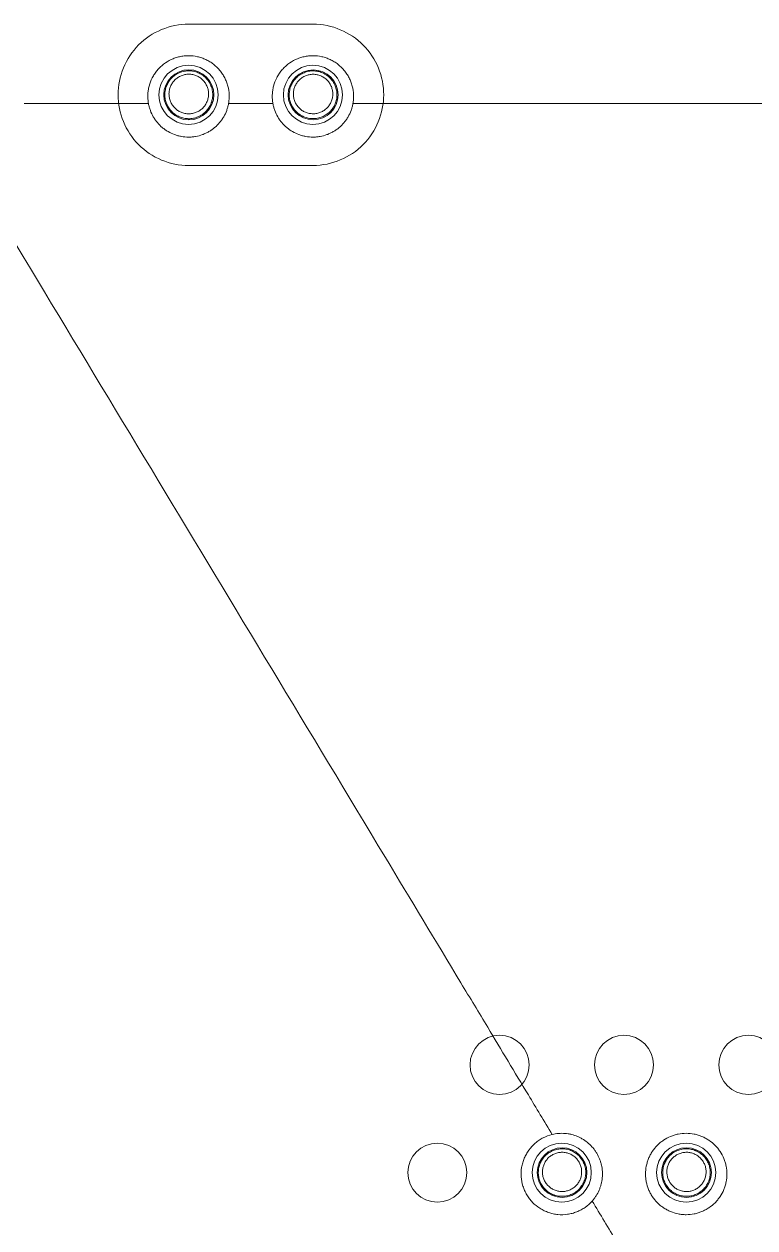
# Model space of a CAD drawing. Header units: inches. Extents: x 3778 to 56227, y -16914 to 35091.
# Drawn here: x 12024.21 to 12041.9, y 8408.27 to 8437.41 of the extents above; entities that cross this region are included whole.
import ezdxf

# ---------------------------------------------------------------- set-up
doc = ezdxf.new("R2010")
doc.units = ezdxf.units.IN
doc.header["$LTSCALE"] = 100
doc.header["$MEASUREMENT"] = 0
doc.layers.add('mark-B', color=2, linetype='Continuous', lineweight=20)
doc.layers.add('RC-LIGHT', color=7, linetype='Continuous')

# ---------------------------------------------------------------- blocks, each defined once
blk = doc.blocks.new('무풍1way 일반')
at = {"layer": 'mark-B'}
for centre, radius in [((503.069, -435.288), 0.715), ((503.069, -435.288), 0.715), ((503.069, -435.288), 0.715), ((503.069, -435.288), 0.715), ((503.062, -435.289), 0.602), ((506.081, -435.288), 0.715), ((506.081, -435.288), 0.715), ((506.081, -435.288), 0.715), ((506.081, -435.288), 0.715), ((506.075, -435.289), 0.602), ((509.094, -435.288), 0.715), ((501.563, -437.897), 0.715), ((504.575, -437.897), 0.715), ((507.587, -437.897), 0.715), ((512.106, -461.376), 0.715), ((512.106, -461.376), 0.715), ((512.106, -461.376), 0.715), ((512.106, -461.376), 0.715), ((515.118, -461.376), 0.715), ((515.118, -461.376), 0.715), ((515.118, -461.376), 0.715), ((515.118, -461.376), 0.715), ((512.102, -461.376), 0.605), ((515.111, -461.377), 0.607)]:
    blk.add_circle(centre, radius, dxfattribs=at)
for points in [[(504.752, -433.616), (504.95, -433.944), (505.147, -434.273), (505.345, -434.601)], [(504.752, -433.616), (504.95, -433.944), (505.147, -434.273), (505.345, -434.601)], [(515.111, -459.665), (514.108, -459.666), (513.105, -459.666), (512.102, -459.666)], [(501.025, -461.163), (502.03, -461.163), (503.034, -461.163), (504.038, -461.163)], [(501.025, -461.163), (502.03, -461.163), (503.034, -461.163), (504.038, -461.163)], [(504.038, -461.163), (505.042, -461.163), (506.046, -461.163), (507.05, -461.163)], [(504.038, -461.163), (505.042, -461.163), (506.046, -461.163), (507.05, -461.163)], [(507.05, -461.163), (508.412, -461.163), (509.775, -461.163), (511.137, -461.163)], [(507.05, -461.163), (508.412, -461.163), (509.775, -461.163), (511.137, -461.163)], [(513.075, -461.163), (513.433, -461.163), (513.791, -461.163), (514.149, -461.163)], [(513.075, -461.163), (513.433, -461.163), (513.791, -461.163), (514.149, -461.163)], [(516.087, -461.163), (517.091, -461.163), (518.096, -461.163), (519.1, -461.163)], [(516.087, -461.163), (517.091, -461.163), (518.096, -461.163), (519.1, -461.163)], [(512.101, -463.086), (513.104, -463.087), (514.107, -463.087), (515.11, -463.088)]]:
    blk.add_open_spline(points, degree=3, dxfattribs=at)
for points, knots in [([(503.069, -436.24), (503.134, -436.24), (503.199, -436.234), (503.294, -436.215), (503.325, -436.207), (503.372, -436.193), (503.387, -436.188), (503.418, -436.177), (503.433, -436.171), (503.508, -436.139), (503.564, -436.109), (503.631, -436.064), (503.645, -436.055), (503.671, -436.035), (503.683, -436.025), (503.721, -435.994), (503.745, -435.972), (503.813, -435.904), (503.853, -435.854), (503.898, -435.787), (503.907, -435.773), (503.923, -435.745), (503.947, -435.703), (503.981, -435.631), (504.002, -435.571), (504.016, -435.525), (504.02, -435.509), (504.028, -435.478), (504.032, -435.462), (504.047, -435.383), (504.053, -435.32), (504.053, -435.224), (504.052, -435.192), (504.047, -435.144), (504.045, -435.127), (504.04, -435.096), (504.038, -435.08), (504.022, -435.001), (504.004, -434.94), (503.973, -434.866), (503.967, -434.851), (503.953, -434.822), (503.946, -434.808), (503.923, -434.765), (503.907, -434.737), (503.854, -434.657), (503.813, -434.607), (503.756, -434.55), (503.744, -434.539), (503.72, -434.517), (503.684, -434.485), (503.62, -434.437), (503.564, -434.404), (503.507, -434.373), (503.478, -434.359), (503.388, -434.321), (503.326, -434.302), (503.231, -434.283), (503.199, -434.278), (503.134, -434.272), (503.101, -434.27), (503.004, -434.27), (502.94, -434.277), (502.86, -434.292), (502.844, -434.296), (502.813, -434.304), (502.766, -434.317), (502.69, -434.344), (502.632, -434.372), (502.589, -434.395), (502.575, -434.403), (502.547, -434.42), (502.533, -434.429), (502.466, -434.474), (502.416, -434.515), (502.348, -434.583), (502.327, -434.607), (502.296, -434.645), (502.286, -434.658), (502.267, -434.684), (502.258, -434.697), (502.213, -434.764), (502.183, -434.82), (502.146, -434.909), (502.135, -434.94), (502.117, -435.001), (502.109, -435.033), (502.091, -435.126), (502.084, -435.19), (502.084, -435.319), (502.09, -435.383), (502.109, -435.477), (502.117, -435.508), (502.135, -435.569), (502.146, -435.6), (502.183, -435.689), (502.212, -435.746), (502.266, -435.826), (502.285, -435.852), (502.326, -435.902), (502.347, -435.926), (502.415, -435.995), (502.465, -436.036), (502.545, -436.09), (502.573, -436.107), (502.63, -436.138), (502.688, -436.166), (502.749, -436.188), (502.795, -436.202), (502.811, -436.206), (502.842, -436.214), (502.858, -436.218), (502.939, -436.234), (503.003, -436.24), (503.069, -436.24)], [0, 0, 0, 0, 0.03125, 0.03125, 0.046875, 0.046875, 0.054687, 0.054687, 0.0625, 0.0625, 0.09375, 0.09375, 0.101562, 0.101562, 0.109375, 0.109375, 0.125, 0.125, 0.15625, 0.15625, 0.164062, 0.164062, 0.171875, 0.1875, 0.203125, 0.203125, 0.210937, 0.210937, 0.21875, 0.21875, 0.25, 0.25, 0.265625, 0.265625, 0.273437, 0.273437, 0.28125, 0.28125, 0.3125, 0.3125, 0.320312, 0.320312, 0.328125, 0.328125, 0.34375, 0.34375, 0.375, 0.375, 0.382812, 0.382812, 0.390625, 0.40625, 0.421875, 0.421875, 0.4375, 0.4375, 0.46875, 0.46875, 0.484375, 0.484375, 0.5, 0.5, 0.53125, 0.53125, 0.539062, 0.539062, 0.546875, 0.5625, 0.578125, 0.578125, 0.585937, 0.585937, 0.59375, 0.59375, 0.625, 0.625, 0.640625, 0.640625, 0.648437, 0.648437, 0.65625, 0.65625, 0.6875, 0.6875, 0.703125, 0.703125, 0.71875, 0.71875, 0.75, 0.75, 0.78125, 0.78125, 0.796875, 0.796875, 0.8125, 0.8125, 0.84375, 0.84375, 0.859375, 0.859375, 0.875, 0.875, 0.90625, 0.90625, 0.921875, 0.921875, 0.9375, 0.953125, 0.953125, 0.960937, 0.960937, 0.96875, 0.96875, 1, 1, 1, 1]), ([(503.069, -436.24), (503.134, -436.24), (503.199, -436.234), (503.294, -436.215), (503.325, -436.207), (503.372, -436.193), (503.387, -436.188), (503.418, -436.177), (503.433, -436.171), (503.508, -436.139), (503.564, -436.109), (503.631, -436.064), (503.645, -436.055), (503.671, -436.035), (503.683, -436.025), (503.721, -435.994), (503.745, -435.972), (503.813, -435.904), (503.853, -435.854), (503.898, -435.787), (503.907, -435.773), (503.923, -435.745), (503.947, -435.703), (503.981, -435.631), (504.002, -435.571), (504.016, -435.525), (504.02, -435.509), (504.028, -435.478), (504.032, -435.462), (504.047, -435.383), (504.053, -435.32), (504.053, -435.224), (504.052, -435.192), (504.047, -435.144), (504.045, -435.127), (504.04, -435.096), (504.038, -435.08), (504.022, -435.001), (504.004, -434.94), (503.973, -434.866), (503.967, -434.851), (503.953, -434.822), (503.946, -434.808), (503.923, -434.765), (503.907, -434.737), (503.854, -434.657), (503.813, -434.607), (503.756, -434.55), (503.744, -434.539), (503.72, -434.517), (503.684, -434.485), (503.62, -434.437), (503.564, -434.404), (503.507, -434.373), (503.478, -434.359), (503.388, -434.321), (503.326, -434.302), (503.231, -434.283), (503.199, -434.278), (503.134, -434.272), (503.101, -434.27), (503.004, -434.27), (502.94, -434.277), (502.86, -434.292), (502.844, -434.296), (502.813, -434.304), (502.766, -434.317), (502.69, -434.344), (502.632, -434.372), (502.589, -434.395), (502.575, -434.403), (502.547, -434.42), (502.533, -434.429), (502.466, -434.474), (502.416, -434.515), (502.348, -434.583), (502.327, -434.607), (502.296, -434.645), (502.286, -434.658), (502.267, -434.684), (502.258, -434.697), (502.213, -434.764), (502.183, -434.82), (502.146, -434.909), (502.135, -434.94), (502.117, -435.001), (502.109, -435.033), (502.091, -435.126), (502.084, -435.19), (502.084, -435.319), (502.09, -435.383), (502.109, -435.477), (502.117, -435.508), (502.135, -435.569), (502.146, -435.6), (502.183, -435.689), (502.212, -435.746), (502.266, -435.826), (502.285, -435.852), (502.326, -435.902), (502.347, -435.926), (502.415, -435.995), (502.465, -436.036), (502.545, -436.09), (502.573, -436.107), (502.63, -436.138), (502.688, -436.166), (502.749, -436.188), (502.795, -436.202), (502.811, -436.206), (502.842, -436.214), (502.858, -436.218), (502.939, -436.234), (503.003, -436.24), (503.069, -436.24)], [0, 0, 0, 0, 0.03125, 0.03125, 0.046875, 0.046875, 0.054687, 0.054687, 0.0625, 0.0625, 0.09375, 0.09375, 0.101562, 0.101562, 0.109375, 0.109375, 0.125, 0.125, 0.15625, 0.15625, 0.164062, 0.164062, 0.171875, 0.1875, 0.203125, 0.203125, 0.210937, 0.210937, 0.21875, 0.21875, 0.25, 0.25, 0.265625, 0.265625, 0.273437, 0.273437, 0.28125, 0.28125, 0.3125, 0.3125, 0.320312, 0.320312, 0.328125, 0.328125, 0.34375, 0.34375, 0.375, 0.375, 0.382812, 0.382812, 0.390625, 0.40625, 0.421875, 0.421875, 0.4375, 0.4375, 0.46875, 0.46875, 0.484375, 0.484375, 0.5, 0.5, 0.53125, 0.53125, 0.539062, 0.539062, 0.546875, 0.5625, 0.578125, 0.578125, 0.585937, 0.585937, 0.59375, 0.59375, 0.625, 0.625, 0.640625, 0.640625, 0.648437, 0.648437, 0.65625, 0.65625, 0.6875, 0.6875, 0.703125, 0.703125, 0.71875, 0.71875, 0.75, 0.75, 0.78125, 0.78125, 0.796875, 0.796875, 0.8125, 0.8125, 0.84375, 0.84375, 0.859375, 0.859375, 0.875, 0.875, 0.90625, 0.90625, 0.921875, 0.921875, 0.9375, 0.953125, 0.953125, 0.960937, 0.960937, 0.96875, 0.96875, 1, 1, 1, 1]), ([(505.345, -434.601), (505.396, -434.543), (505.454, -434.492), (505.532, -434.437), (505.548, -434.427), (505.581, -434.406), (505.598, -434.397), (505.649, -434.369), (505.719, -434.337), (505.792, -434.313), (505.848, -434.298), (505.867, -434.294), (505.905, -434.286), (505.925, -434.283), (506.021, -434.269), (506.098, -434.267), (506.194, -434.277), (506.213, -434.279), (506.252, -434.285), (506.271, -434.289), (506.328, -434.301), (506.402, -434.322), (506.473, -434.351), (506.525, -434.376), (506.543, -434.385), (506.577, -434.404), (506.593, -434.414), (506.675, -434.466), (506.734, -434.514), (506.801, -434.583), (506.814, -434.598), (506.839, -434.627), (506.852, -434.642), (506.886, -434.688), (506.929, -434.751), (506.964, -434.819), (506.988, -434.872), (506.995, -434.89), (507.009, -434.925), (507.015, -434.944), (507.044, -435.035), (507.058, -435.109), (507.069, -435.263), (507.065, -435.339), (507.05, -435.433), (507.046, -435.452), (507.038, -435.489), (507.033, -435.508), (507.017, -435.564), (506.992, -435.636), (506.958, -435.704), (506.93, -435.754), (506.92, -435.771), (506.9, -435.803), (506.889, -435.819), (506.832, -435.897), (506.78, -435.953), (506.707, -436.016), (506.692, -436.028), (506.661, -436.051), (506.645, -436.063), (506.597, -436.095), (506.564, -436.115), (506.462, -436.167), (506.39, -436.194), (506.314, -436.212)], [0, 0, 0, 0, 0.0625, 0.0625, 0.078125, 0.078125, 0.09375, 0.09375, 0.125, 0.15625, 0.15625, 0.171875, 0.171875, 0.1875, 0.1875, 0.25, 0.25, 0.265625, 0.265625, 0.28125, 0.28125, 0.3125, 0.34375, 0.34375, 0.359375, 0.359375, 0.375, 0.375, 0.4375, 0.4375, 0.453125, 0.453125, 0.46875, 0.46875, 0.5, 0.53125, 0.53125, 0.546875, 0.546875, 0.5625, 0.5625, 0.625, 0.625, 0.6875, 0.6875, 0.703125, 0.703125, 0.71875, 0.71875, 0.75, 0.78125, 0.78125, 0.796875, 0.796875, 0.8125, 0.8125, 0.875, 0.875, 0.890625, 0.890625, 0.90625, 0.90625, 0.9375, 0.9375, 1, 1, 1, 1]), ([(505.345, -434.601), (505.396, -434.543), (505.454, -434.492), (505.532, -434.437), (505.548, -434.427), (505.581, -434.406), (505.598, -434.397), (505.649, -434.369), (505.719, -434.337), (505.792, -434.313), (505.848, -434.298), (505.867, -434.294), (505.905, -434.286), (505.925, -434.283), (506.021, -434.269), (506.098, -434.267), (506.194, -434.277), (506.213, -434.279), (506.252, -434.285), (506.271, -434.289), (506.328, -434.301), (506.402, -434.322), (506.473, -434.351), (506.525, -434.376), (506.543, -434.385), (506.577, -434.404), (506.593, -434.414), (506.675, -434.466), (506.734, -434.514), (506.801, -434.583), (506.814, -434.598), (506.839, -434.627), (506.852, -434.642), (506.886, -434.688), (506.929, -434.751), (506.964, -434.819), (506.988, -434.872), (506.995, -434.89), (507.009, -434.925), (507.015, -434.944), (507.044, -435.035), (507.058, -435.109), (507.069, -435.263), (507.065, -435.339), (507.05, -435.433), (507.046, -435.452), (507.038, -435.489), (507.033, -435.508), (507.017, -435.564), (506.992, -435.636), (506.958, -435.704), (506.93, -435.754), (506.92, -435.771), (506.9, -435.803), (506.889, -435.819), (506.832, -435.897), (506.78, -435.953), (506.707, -436.016), (506.692, -436.028), (506.661, -436.051), (506.645, -436.063), (506.597, -436.095), (506.564, -436.115), (506.462, -436.167), (506.39, -436.194), (506.314, -436.212)], [0, 0, 0, 0, 0.0625, 0.0625, 0.078125, 0.078125, 0.09375, 0.09375, 0.125, 0.15625, 0.15625, 0.171875, 0.171875, 0.1875, 0.1875, 0.25, 0.25, 0.265625, 0.265625, 0.28125, 0.28125, 0.3125, 0.34375, 0.34375, 0.359375, 0.359375, 0.375, 0.375, 0.4375, 0.4375, 0.453125, 0.453125, 0.46875, 0.46875, 0.5, 0.53125, 0.53125, 0.546875, 0.546875, 0.5625, 0.5625, 0.625, 0.625, 0.6875, 0.6875, 0.703125, 0.703125, 0.71875, 0.71875, 0.75, 0.78125, 0.78125, 0.796875, 0.796875, 0.8125, 0.8125, 0.875, 0.875, 0.890625, 0.890625, 0.90625, 0.90625, 0.9375, 0.9375, 1, 1, 1, 1]), ([(502.668, -435.709), (502.64, -435.683), (502.616, -435.654), (502.583, -435.609), (502.573, -435.593), (502.554, -435.56), (502.545, -435.543), (502.522, -435.492), (502.51, -435.456), (502.498, -435.401), (502.494, -435.383), (502.489, -435.345), (502.488, -435.327), (502.486, -435.271), (502.489, -435.234), (502.501, -435.159), (502.511, -435.123), (502.53, -435.07), (502.538, -435.053), (502.554, -435.019), (502.564, -435.003), (502.593, -434.955), (502.616, -434.925), (502.655, -434.884), (502.668, -434.871), (502.697, -434.846), (502.712, -434.834), (502.757, -434.801), (502.79, -434.782), (502.842, -434.759), (502.859, -434.752), (502.895, -434.739), (502.931, -434.729), (502.968, -434.722), (502.996, -434.719), (503.006, -434.718), (503.025, -434.716), (503.034, -434.716), (503.082, -434.714), (503.119, -434.717), (503.175, -434.726), (503.194, -434.73), (503.221, -434.737), (503.23, -434.74), (503.248, -434.746), (503.257, -434.749), (503.301, -434.766), (503.335, -434.782), (503.383, -434.812), (503.399, -434.823), (503.429, -434.847), (503.443, -434.859), (503.471, -434.885), (503.484, -434.899), (503.509, -434.927), (503.52, -434.942), (503.553, -434.988), (503.571, -435.02), (503.591, -435.063), (503.594, -435.072), (503.601, -435.089), (503.611, -435.116), (503.624, -435.161), (503.63, -435.198), (503.635, -435.235), (503.637, -435.254), (503.638, -435.31), (503.636, -435.347), (503.627, -435.403), (503.623, -435.421), (503.613, -435.458), (503.607, -435.476), (503.587, -435.528), (503.571, -435.562), (503.541, -435.61), (503.53, -435.625), (503.507, -435.655), (503.495, -435.67), (503.457, -435.711), (503.428, -435.735), (503.382, -435.769), (503.366, -435.779), (503.334, -435.798), (503.3, -435.815), (503.265, -435.829), (503.229, -435.841), (503.211, -435.846), (503.156, -435.859), (503.118, -435.864), (503.062, -435.866), (503.043, -435.865), (503.005, -435.863), (502.986, -435.861), (502.93, -435.851), (502.894, -435.841), (502.849, -435.825), (502.841, -435.821), (502.823, -435.813), (502.797, -435.801), (502.773, -435.788), (502.725, -435.758), (502.696, -435.735), (502.668, -435.709)], [0, 0, 0, 0, 0.03125, 0.03125, 0.046875, 0.046875, 0.0625, 0.0625, 0.09375, 0.09375, 0.109375, 0.109375, 0.125, 0.125, 0.15625, 0.15625, 0.1875, 0.1875, 0.203125, 0.203125, 0.21875, 0.21875, 0.25, 0.25, 0.265625, 0.265625, 0.28125, 0.28125, 0.3125, 0.3125, 0.328125, 0.328125, 0.34375, 0.359375, 0.359375, 0.367187, 0.367187, 0.375, 0.375, 0.40625, 0.40625, 0.421875, 0.421875, 0.429687, 0.429687, 0.4375, 0.4375, 0.46875, 0.46875, 0.484375, 0.484375, 0.5, 0.5, 0.515625, 0.515625, 0.53125, 0.53125, 0.5625, 0.5625, 0.570312, 0.570312, 0.578125, 0.59375, 0.609375, 0.609375, 0.625, 0.625, 0.65625, 0.65625, 0.671875, 0.671875, 0.6875, 0.6875, 0.71875, 0.71875, 0.734375, 0.734375, 0.75, 0.75, 0.78125, 0.78125, 0.796875, 0.796875, 0.8125, 0.828125, 0.828125, 0.84375, 0.84375, 0.875, 0.875, 0.890625, 0.890625, 0.90625, 0.90625, 0.9375, 0.9375, 0.945313, 0.945313, 0.953125, 0.96875, 0.96875, 1, 1, 1, 1]), ([(505.345, -434.601), (505.336, -434.611), (505.328, -434.621), (505.311, -434.641), (505.303, -434.652), (505.28, -434.683), (505.265, -434.704), (505.223, -434.77), (505.199, -434.815), (505.168, -434.887), (505.158, -434.911), (505.141, -434.96), (505.134, -434.985), (505.115, -435.06), (505.106, -435.111), (505.099, -435.188), (505.097, -435.214), (505.097, -435.253), (505.097, -435.266), (505.097, -435.292), (505.098, -435.305), (505.102, -435.37), (505.109, -435.421), (505.126, -435.496), (505.133, -435.521), (505.148, -435.571), (505.157, -435.595), (505.186, -435.668), (505.209, -435.714), (505.248, -435.781), (505.262, -435.803), (505.285, -435.834), (505.292, -435.845), (505.308, -435.866), (505.316, -435.876), (505.358, -435.926), (505.431, -436), (505.514, -436.062), (505.57, -436.097), (505.581, -436.104), (505.604, -436.117), (505.639, -436.136), (505.674, -436.152), (505.746, -436.183), (505.795, -436.199), (505.872, -436.218), (505.898, -436.223), (505.95, -436.232), (506.002, -436.238), (506.055, -436.24), (506.108, -436.24), (506.134, -436.239), (506.212, -436.233), (506.263, -436.225), (506.314, -436.212)], [0, 0, 0, 0, 0.015625, 0.015625, 0.03125, 0.03125, 0.0625, 0.0625, 0.125, 0.125, 0.15625, 0.15625, 0.1875, 0.1875, 0.25, 0.25, 0.28125, 0.28125, 0.296875, 0.296875, 0.3125, 0.3125, 0.375, 0.375, 0.40625, 0.40625, 0.4375, 0.4375, 0.5, 0.5, 0.53125, 0.53125, 0.546875, 0.546875, 0.5625, 0.5625, 0.625, 0.6875, 0.6875, 0.703125, 0.703125, 0.71875, 0.75, 0.75, 0.8125, 0.8125, 0.84375, 0.84375, 0.875, 0.90625, 0.90625, 0.9375, 0.9375, 1, 1, 1, 1]), ([(505.345, -434.601), (505.336, -434.611), (505.328, -434.621), (505.311, -434.641), (505.303, -434.652), (505.28, -434.683), (505.265, -434.704), (505.223, -434.77), (505.199, -434.815), (505.168, -434.887), (505.158, -434.911), (505.141, -434.96), (505.134, -434.985), (505.115, -435.06), (505.106, -435.111), (505.099, -435.188), (505.097, -435.214), (505.097, -435.253), (505.097, -435.266), (505.097, -435.292), (505.098, -435.305), (505.102, -435.37), (505.109, -435.421), (505.126, -435.496), (505.133, -435.521), (505.148, -435.571), (505.157, -435.595), (505.186, -435.668), (505.209, -435.714), (505.248, -435.781), (505.262, -435.803), (505.285, -435.834), (505.292, -435.845), (505.308, -435.866), (505.316, -435.876), (505.358, -435.926), (505.431, -436), (505.514, -436.062), (505.57, -436.097), (505.581, -436.104), (505.604, -436.117), (505.639, -436.136), (505.674, -436.152), (505.746, -436.183), (505.795, -436.199), (505.872, -436.218), (505.898, -436.223), (505.95, -436.232), (506.002, -436.238), (506.055, -436.24), (506.108, -436.24), (506.134, -436.239), (506.212, -436.233), (506.263, -436.225), (506.314, -436.212)], [0, 0, 0, 0, 0.015625, 0.015625, 0.03125, 0.03125, 0.0625, 0.0625, 0.125, 0.125, 0.15625, 0.15625, 0.1875, 0.1875, 0.25, 0.25, 0.28125, 0.28125, 0.296875, 0.296875, 0.3125, 0.3125, 0.375, 0.375, 0.40625, 0.40625, 0.4375, 0.4375, 0.5, 0.5, 0.53125, 0.53125, 0.546875, 0.546875, 0.5625, 0.5625, 0.625, 0.6875, 0.6875, 0.703125, 0.703125, 0.71875, 0.75, 0.75, 0.8125, 0.8125, 0.84375, 0.84375, 0.875, 0.90625, 0.90625, 0.9375, 0.9375, 1, 1, 1, 1]), ([(505.682, -435.711), (505.654, -435.685), (505.63, -435.657), (505.597, -435.611), (505.587, -435.595), (505.568, -435.562), (505.559, -435.545), (505.536, -435.494), (505.524, -435.459), (505.511, -435.404), (505.507, -435.385), (505.502, -435.348), (505.501, -435.33), (505.498, -435.274), (505.501, -435.236), (505.513, -435.162), (505.522, -435.125), (505.542, -435.073), (505.549, -435.056), (505.566, -435.022), (505.575, -435.005), (505.604, -434.957), (505.627, -434.927), (505.665, -434.886), (505.679, -434.873), (505.707, -434.847), (505.722, -434.836), (505.767, -434.802), (505.8, -434.784), (505.851, -434.76), (505.869, -434.753), (505.905, -434.74), (505.941, -434.73), (505.978, -434.723), (506.006, -434.719), (506.015, -434.718), (506.034, -434.716), (506.044, -434.716), (506.091, -434.714), (506.129, -434.716), (506.185, -434.725), (506.203, -434.729), (506.231, -434.737), (506.24, -434.739), (506.258, -434.745), (506.267, -434.748), (506.311, -434.765), (506.345, -434.781), (506.393, -434.811), (506.409, -434.822), (506.439, -434.845), (506.453, -434.857), (506.481, -434.883), (506.494, -434.896), (506.519, -434.925), (506.531, -434.94), (506.564, -434.985), (506.582, -435.018), (506.602, -435.061), (506.606, -435.069), (506.613, -435.087), (506.622, -435.113), (506.635, -435.158), (506.642, -435.195), (506.647, -435.232), (506.649, -435.251), (506.651, -435.307), (506.648, -435.345), (506.639, -435.4), (506.636, -435.418), (506.626, -435.455), (506.62, -435.473), (506.601, -435.526), (506.584, -435.559), (506.555, -435.607), (506.544, -435.623), (506.521, -435.653), (506.509, -435.667), (506.471, -435.709), (506.443, -435.734), (506.397, -435.767), (506.381, -435.777), (506.348, -435.796), (506.315, -435.814), (506.28, -435.828), (506.244, -435.84), (506.226, -435.845), (506.171, -435.859), (506.133, -435.864), (506.077, -435.866), (506.058, -435.865), (506.02, -435.863), (506.001, -435.861), (505.945, -435.852), (505.909, -435.842), (505.864, -435.826), (505.855, -435.822), (505.838, -435.815), (505.812, -435.803), (505.788, -435.789), (505.74, -435.759), (505.71, -435.737), (505.682, -435.711)], [0, 0, 0, 0, 0.03125, 0.03125, 0.046875, 0.046875, 0.0625, 0.0625, 0.09375, 0.09375, 0.109375, 0.109375, 0.125, 0.125, 0.15625, 0.15625, 0.1875, 0.1875, 0.203125, 0.203125, 0.21875, 0.21875, 0.25, 0.25, 0.265625, 0.265625, 0.28125, 0.28125, 0.3125, 0.3125, 0.328125, 0.328125, 0.34375, 0.359375, 0.359375, 0.367187, 0.367187, 0.375, 0.375, 0.40625, 0.40625, 0.421875, 0.421875, 0.429687, 0.429687, 0.4375, 0.4375, 0.46875, 0.46875, 0.484375, 0.484375, 0.5, 0.5, 0.515625, 0.515625, 0.53125, 0.53125, 0.5625, 0.5625, 0.570312, 0.570312, 0.578125, 0.59375, 0.609375, 0.609375, 0.625, 0.625, 0.65625, 0.65625, 0.671875, 0.671875, 0.6875, 0.6875, 0.71875, 0.71875, 0.734375, 0.734375, 0.75, 0.75, 0.78125, 0.78125, 0.796875, 0.796875, 0.8125, 0.828125, 0.828125, 0.84375, 0.84375, 0.875, 0.875, 0.890625, 0.890625, 0.90625, 0.90625, 0.9375, 0.9375, 0.945312, 0.945312, 0.953125, 0.96875, 0.96875, 1, 1, 1, 1]), ([(502.737, -435.651), (502.748, -435.662), (502.76, -435.672), (502.785, -435.691), (502.81, -435.709), (502.837, -435.724), (502.865, -435.738), (502.88, -435.744), (502.924, -435.761), (502.954, -435.769), (503, -435.777), (503.015, -435.779), (503.047, -435.781), (503.062, -435.781), (503.109, -435.779), (503.14, -435.775), (503.186, -435.764), (503.201, -435.76), (503.231, -435.75), (503.26, -435.738), (503.287, -435.724), (503.314, -435.709), (503.327, -435.7), (503.365, -435.673), (503.389, -435.652), (503.42, -435.618), (503.43, -435.606), (503.449, -435.582), (503.458, -435.569), (503.482, -435.529), (503.496, -435.501), (503.512, -435.458), (503.517, -435.443), (503.525, -435.413), (503.528, -435.398), (503.536, -435.352), (503.538, -435.322), (503.536, -435.275), (503.535, -435.26), (503.531, -435.229), (503.526, -435.199), (503.517, -435.169), (503.507, -435.14), (503.502, -435.125), (503.482, -435.083), (503.467, -435.056), (503.44, -435.018), (503.431, -435.006), (503.41, -434.982), (503.399, -434.971), (503.377, -434.95), (503.365, -434.939), (503.34, -434.92), (503.327, -434.911), (503.287, -434.887), (503.26, -434.873), (503.216, -434.856), (503.201, -434.851), (503.17, -434.843), (503.155, -434.84), (503.109, -434.832), (503.078, -434.83), (503.031, -434.832), (503.015, -434.833), (502.984, -434.837), (502.954, -434.843), (502.924, -434.851), (502.894, -434.861), (502.879, -434.867), (502.837, -434.887), (502.81, -434.902), (502.772, -434.93), (502.76, -434.939), (502.736, -434.96), (502.725, -434.971), (502.694, -435.005), (502.675, -435.03), (502.65, -435.069), (502.643, -435.083), (502.629, -435.111), (502.623, -435.125), (502.607, -435.168), (502.599, -435.198), (502.589, -435.259), (502.587, -435.29), (502.588, -435.336), (502.589, -435.352), (502.593, -435.382), (502.596, -435.398), (502.607, -435.443), (502.617, -435.472), (502.635, -435.514), (502.643, -435.528), (502.658, -435.555), (502.666, -435.568), (502.693, -435.606), (502.714, -435.63), (502.737, -435.651)], [0, 0, 0, 0, 0.015625, 0.015625, 0.03125, 0.046875, 0.046875, 0.0625, 0.0625, 0.09375, 0.09375, 0.109375, 0.109375, 0.125, 0.125, 0.15625, 0.15625, 0.171875, 0.171875, 0.1875, 0.203125, 0.203125, 0.21875, 0.21875, 0.25, 0.25, 0.265625, 0.265625, 0.28125, 0.28125, 0.3125, 0.3125, 0.328125, 0.328125, 0.34375, 0.34375, 0.375, 0.375, 0.390625, 0.390625, 0.40625, 0.421875, 0.421875, 0.4375, 0.4375, 0.46875, 0.46875, 0.484375, 0.484375, 0.5, 0.5, 0.515625, 0.515625, 0.53125, 0.53125, 0.5625, 0.5625, 0.578125, 0.578125, 0.59375, 0.59375, 0.625, 0.625, 0.640625, 0.640625, 0.65625, 0.671875, 0.671875, 0.6875, 0.6875, 0.71875, 0.71875, 0.734375, 0.734375, 0.75, 0.75, 0.78125, 0.78125, 0.796875, 0.796875, 0.8125, 0.8125, 0.84375, 0.84375, 0.875, 0.875, 0.890625, 0.890625, 0.90625, 0.90625, 0.9375, 0.9375, 0.953125, 0.953125, 0.96875, 0.96875, 1, 1, 1, 1]), ([(505.751, -435.653), (505.762, -435.664), (505.774, -435.674), (505.799, -435.693), (505.824, -435.71), (505.852, -435.725), (505.88, -435.739), (505.894, -435.745), (505.938, -435.762), (505.968, -435.77), (506.014, -435.777), (506.03, -435.779), (506.061, -435.781), (506.077, -435.781), (506.124, -435.779), (506.155, -435.775), (506.2, -435.764), (506.216, -435.759), (506.245, -435.749), (506.274, -435.738), (506.302, -435.723), (506.328, -435.707), (506.341, -435.699), (506.38, -435.671), (506.403, -435.65), (506.434, -435.616), (506.444, -435.604), (506.463, -435.58), (506.472, -435.567), (506.496, -435.527), (506.509, -435.499), (506.525, -435.456), (506.53, -435.441), (506.538, -435.411), (506.541, -435.396), (506.548, -435.35), (506.55, -435.319), (506.549, -435.273), (506.547, -435.257), (506.543, -435.227), (506.537, -435.196), (506.529, -435.167), (506.519, -435.138), (506.513, -435.123), (506.494, -435.081), (506.478, -435.054), (506.451, -435.016), (506.442, -435.004), (506.421, -434.981), (506.41, -434.969), (506.387, -434.948), (506.375, -434.938), (506.351, -434.919), (506.338, -434.91), (506.298, -434.885), (506.27, -434.872), (506.226, -434.855), (506.211, -434.851), (506.181, -434.843), (506.165, -434.839), (506.119, -434.832), (506.088, -434.83), (506.041, -434.832), (506.025, -434.833), (505.994, -434.838), (505.964, -434.843), (505.934, -434.852), (505.904, -434.862), (505.89, -434.868), (505.847, -434.888), (505.82, -434.904), (505.783, -434.931), (505.77, -434.941), (505.747, -434.962), (505.736, -434.973), (505.704, -435.007), (505.686, -435.031), (505.662, -435.071), (505.654, -435.085), (505.641, -435.113), (505.634, -435.127), (505.619, -435.17), (505.611, -435.2), (505.601, -435.262), (505.599, -435.293), (505.601, -435.339), (505.602, -435.354), (505.606, -435.385), (505.609, -435.4), (505.62, -435.445), (505.63, -435.474), (505.649, -435.517), (505.656, -435.53), (505.672, -435.557), (505.68, -435.57), (505.707, -435.608), (505.728, -435.631), (505.751, -435.653)], [0, 0, 0, 0, 0.015625, 0.015625, 0.03125, 0.046875, 0.046875, 0.0625, 0.0625, 0.09375, 0.09375, 0.109375, 0.109375, 0.125, 0.125, 0.15625, 0.15625, 0.171875, 0.171875, 0.1875, 0.203125, 0.203125, 0.21875, 0.21875, 0.25, 0.25, 0.265625, 0.265625, 0.28125, 0.28125, 0.3125, 0.3125, 0.328125, 0.328125, 0.34375, 0.34375, 0.375, 0.375, 0.390625, 0.390625, 0.40625, 0.421875, 0.421875, 0.4375, 0.4375, 0.46875, 0.46875, 0.484375, 0.484375, 0.5, 0.5, 0.515625, 0.515625, 0.53125, 0.53125, 0.5625, 0.5625, 0.578125, 0.578125, 0.59375, 0.59375, 0.625, 0.625, 0.640625, 0.640625, 0.65625, 0.671875, 0.671875, 0.6875, 0.6875, 0.71875, 0.71875, 0.734375, 0.734375, 0.75, 0.75, 0.78125, 0.78125, 0.796875, 0.796875, 0.8125, 0.8125, 0.84375, 0.84375, 0.875, 0.875, 0.890625, 0.890625, 0.90625, 0.90625, 0.9375, 0.9375, 0.953125, 0.953125, 0.96875, 0.96875, 1, 1, 1, 1]), ([(506.314, -436.212), (506.506, -436.531), (507.027, -437.395), (507.762, -438.618), (508.916, -440.534), (511.576, -444.949), (515.855, -452.047), (519.52, -458.124), (521.353, -461.163)], [0, 0, 0, 0, 0.038258, 0.103777, 0.146712, 0.26836, 0.63418, 1, 1, 1, 1]), ([(506.314, -436.212), (506.506, -436.531), (507.027, -437.395), (507.762, -438.618), (508.916, -440.534), (511.576, -444.949), (515.855, -452.047), (519.52, -458.124), (521.353, -461.163)], [0, 0, 0, 0, 0.038258, 0.103777, 0.146712, 0.26836, 0.63418, 1, 1, 1, 1]), ([(512.102, -459.666), (511.647, -459.667), (511.203, -459.855), (510.575, -460.488), (510.393, -460.932), (510.392, -461.818), (510.57, -462.259), (511.205, -462.9), (511.646, -463.086), (512.101, -463.086)], [0, 0, 0, 0, 0.25, 0.25, 0.5, 0.5, 0.75, 0.75, 1, 1, 1, 1]), ([(515.11, -463.088), (515.566, -463.088), (516.011, -462.9), (516.64, -462.266), (516.823, -461.822), (516.823, -460.934), (516.645, -460.492), (516.009, -459.851), (515.567, -459.665), (515.111, -459.665)], [0, 0, 0, 0, 0.25, 0.25, 0.5, 0.5, 0.75, 0.75, 1, 1, 1, 1]), ([(513.075, -461.163), (513.072, -461.149), (513.07, -461.135), (513.063, -461.107), (513.06, -461.093), (513.049, -461.052), (513.04, -461.025), (513.011, -460.945), (512.987, -460.894), (512.951, -460.833), (512.944, -460.82), (512.928, -460.796), (512.921, -460.784), (512.896, -460.749), (512.879, -460.727), (512.824, -460.661), (512.784, -460.621), (512.718, -460.566), (512.695, -460.548), (512.648, -460.515), (512.624, -460.5), (512.55, -460.457), (512.498, -460.433), (512.417, -460.403), (512.389, -460.394), (512.334, -460.379), (512.306, -460.373), (512.221, -460.358), (512.164, -460.353), (512.092, -460.353), (512.077, -460.353), (512.048, -460.354), (512.005, -460.357), (511.963, -460.363), (511.878, -460.378), (511.823, -460.393), (511.741, -460.422), (511.714, -460.434), (511.663, -460.458), (511.612, -460.484), (511.564, -460.515), (511.529, -460.54), (511.517, -460.548), (511.494, -460.566), (511.483, -460.575), (511.428, -460.621), (511.388, -460.661), (511.333, -460.727), (511.316, -460.749), (511.291, -460.784), (511.284, -460.796), (511.268, -460.82), (511.261, -460.832), (511.225, -460.894), (511.201, -460.945), (511.172, -461.025), (511.163, -461.052), (511.148, -461.107), (511.142, -461.135), (511.137, -461.163)], [0, 0, 0, 0, 0.015625, 0.015625, 0.03125, 0.03125, 0.0625, 0.0625, 0.125, 0.125, 0.140625, 0.140625, 0.15625, 0.15625, 0.1875, 0.1875, 0.25, 0.25, 0.28125, 0.28125, 0.3125, 0.3125, 0.375, 0.375, 0.40625, 0.40625, 0.4375, 0.4375, 0.5, 0.5, 0.515625, 0.515625, 0.53125, 0.5625, 0.5625, 0.625, 0.625, 0.65625, 0.65625, 0.6875, 0.71875, 0.71875, 0.734375, 0.734375, 0.75, 0.75, 0.8125, 0.8125, 0.84375, 0.84375, 0.859375, 0.859375, 0.875, 0.875, 0.9375, 0.9375, 0.96875, 0.96875, 1, 1, 1, 1]), ([(513.075, -461.163), (513.072, -461.149), (513.07, -461.135), (513.063, -461.107), (513.06, -461.093), (513.049, -461.052), (513.04, -461.025), (513.011, -460.945), (512.987, -460.894), (512.951, -460.833), (512.944, -460.82), (512.928, -460.796), (512.921, -460.784), (512.896, -460.749), (512.879, -460.727), (512.824, -460.661), (512.784, -460.621), (512.718, -460.566), (512.695, -460.548), (512.648, -460.515), (512.624, -460.5), (512.55, -460.457), (512.498, -460.433), (512.417, -460.403), (512.389, -460.394), (512.334, -460.379), (512.306, -460.373), (512.221, -460.358), (512.164, -460.353), (512.092, -460.353), (512.077, -460.353), (512.048, -460.354), (512.005, -460.357), (511.963, -460.363), (511.878, -460.378), (511.823, -460.393), (511.741, -460.422), (511.714, -460.434), (511.663, -460.458), (511.612, -460.484), (511.564, -460.515), (511.529, -460.54), (511.517, -460.548), (511.494, -460.566), (511.483, -460.575), (511.428, -460.621), (511.388, -460.661), (511.333, -460.727), (511.316, -460.749), (511.291, -460.784), (511.284, -460.796), (511.268, -460.82), (511.261, -460.832), (511.225, -460.894), (511.201, -460.945), (511.172, -461.025), (511.163, -461.052), (511.148, -461.107), (511.142, -461.135), (511.137, -461.163)], [0, 0, 0, 0, 0.015625, 0.015625, 0.03125, 0.03125, 0.0625, 0.0625, 0.125, 0.125, 0.140625, 0.140625, 0.15625, 0.15625, 0.1875, 0.1875, 0.25, 0.25, 0.28125, 0.28125, 0.3125, 0.3125, 0.375, 0.375, 0.40625, 0.40625, 0.4375, 0.4375, 0.5, 0.5, 0.515625, 0.515625, 0.53125, 0.5625, 0.5625, 0.625, 0.625, 0.65625, 0.65625, 0.6875, 0.71875, 0.71875, 0.734375, 0.734375, 0.75, 0.75, 0.8125, 0.8125, 0.84375, 0.84375, 0.859375, 0.859375, 0.875, 0.875, 0.9375, 0.9375, 0.96875, 0.96875, 1, 1, 1, 1]), ([(516.087, -461.163), (516.085, -461.149), (516.082, -461.135), (516.076, -461.107), (516.072, -461.093), (516.061, -461.052), (516.052, -461.025), (516.023, -460.945), (515.999, -460.894), (515.964, -460.833), (515.956, -460.82), (515.941, -460.796), (515.933, -460.784), (515.908, -460.749), (515.891, -460.727), (515.836, -460.661), (515.796, -460.621), (515.731, -460.566), (515.708, -460.548), (515.661, -460.515), (515.636, -460.5), (515.562, -460.457), (515.511, -460.433), (515.43, -460.403), (515.402, -460.394), (515.346, -460.379), (515.318, -460.373), (515.234, -460.358), (515.177, -460.353), (515.104, -460.353), (515.09, -460.353), (515.061, -460.354), (515.018, -460.357), (514.975, -460.363), (514.89, -460.378), (514.835, -460.393), (514.754, -460.422), (514.727, -460.434), (514.675, -460.458), (514.624, -460.484), (514.576, -460.515), (514.541, -460.54), (514.53, -460.548), (514.507, -460.566), (514.496, -460.575), (514.441, -460.621), (514.4, -460.661), (514.346, -460.727), (514.328, -460.749), (514.304, -460.784), (514.296, -460.796), (514.281, -460.82), (514.273, -460.832), (514.237, -460.894), (514.213, -460.945), (514.184, -461.025), (514.176, -461.052), (514.161, -461.107), (514.154, -461.135), (514.149, -461.163)], [0, 0, 0, 0, 0.015625, 0.015625, 0.03125, 0.03125, 0.0625, 0.0625, 0.125, 0.125, 0.140625, 0.140625, 0.15625, 0.15625, 0.1875, 0.1875, 0.25, 0.25, 0.28125, 0.28125, 0.3125, 0.3125, 0.375, 0.375, 0.40625, 0.40625, 0.4375, 0.4375, 0.5, 0.5, 0.515625, 0.515625, 0.53125, 0.5625, 0.5625, 0.625, 0.625, 0.65625, 0.65625, 0.6875, 0.71875, 0.71875, 0.734375, 0.734375, 0.75, 0.75, 0.8125, 0.8125, 0.84375, 0.84375, 0.859375, 0.859375, 0.875, 0.875, 0.9375, 0.9375, 0.96875, 0.96875, 1, 1, 1, 1]), ([(516.087, -461.163), (516.085, -461.149), (516.082, -461.135), (516.076, -461.107), (516.072, -461.093), (516.061, -461.052), (516.052, -461.025), (516.023, -460.945), (515.999, -460.894), (515.964, -460.833), (515.956, -460.82), (515.941, -460.796), (515.933, -460.784), (515.908, -460.749), (515.891, -460.727), (515.836, -460.661), (515.796, -460.621), (515.731, -460.566), (515.708, -460.548), (515.661, -460.515), (515.636, -460.5), (515.562, -460.457), (515.511, -460.433), (515.43, -460.403), (515.402, -460.394), (515.346, -460.379), (515.318, -460.373), (515.234, -460.358), (515.177, -460.353), (515.104, -460.353), (515.09, -460.353), (515.061, -460.354), (515.018, -460.357), (514.975, -460.363), (514.89, -460.378), (514.835, -460.393), (514.754, -460.422), (514.727, -460.434), (514.675, -460.458), (514.624, -460.484), (514.576, -460.515), (514.541, -460.54), (514.53, -460.548), (514.507, -460.566), (514.496, -460.575), (514.441, -460.621), (514.4, -460.661), (514.346, -460.727), (514.328, -460.749), (514.304, -460.784), (514.296, -460.796), (514.281, -460.82), (514.273, -460.832), (514.237, -460.894), (514.213, -460.945), (514.184, -461.025), (514.176, -461.052), (514.161, -461.107), (514.154, -461.135), (514.149, -461.163)], [0, 0, 0, 0, 0.015625, 0.015625, 0.03125, 0.03125, 0.0625, 0.0625, 0.125, 0.125, 0.140625, 0.140625, 0.15625, 0.15625, 0.1875, 0.1875, 0.25, 0.25, 0.28125, 0.28125, 0.3125, 0.3125, 0.375, 0.375, 0.40625, 0.40625, 0.4375, 0.4375, 0.5, 0.5, 0.515625, 0.515625, 0.53125, 0.5625, 0.5625, 0.625, 0.625, 0.65625, 0.65625, 0.6875, 0.71875, 0.71875, 0.734375, 0.734375, 0.75, 0.75, 0.8125, 0.8125, 0.84375, 0.84375, 0.859375, 0.859375, 0.875, 0.875, 0.9375, 0.9375, 0.96875, 0.96875, 1, 1, 1, 1]), ([(511.653, -461.741), (511.629, -461.711), (511.608, -461.68), (511.582, -461.63), (511.574, -461.612), (511.56, -461.577), (511.553, -461.559), (511.537, -461.505), (511.53, -461.469), (511.525, -461.412), (511.524, -461.393), (511.524, -461.356), (511.525, -461.337), (511.531, -461.281), (511.539, -461.244), (511.561, -461.172), (511.576, -461.137), (511.602, -461.087), (511.612, -461.071), (511.633, -461.04), (511.644, -461.024), (511.681, -460.981), (511.707, -460.954), (511.751, -460.918), (511.766, -460.907), (511.798, -460.886), (511.815, -460.876), (511.865, -460.849), (511.9, -460.835), (511.954, -460.819), (511.973, -460.814), (512.01, -460.807), (512.048, -460.801), (512.086, -460.8), (512.114, -460.8), (512.124, -460.8), (512.143, -460.801), (512.153, -460.802), (512.2, -460.807), (512.237, -460.814), (512.291, -460.831), (512.309, -460.838), (512.336, -460.849), (512.344, -460.853), (512.362, -460.861), (512.37, -460.865), (512.412, -460.888), (512.443, -460.909), (512.487, -460.946), (512.501, -460.959), (512.527, -460.986), (512.54, -461), (512.564, -461.029), (512.575, -461.045), (512.596, -461.076), (512.606, -461.093), (512.632, -461.143), (512.646, -461.177), (512.662, -461.232), (512.666, -461.25), (512.673, -461.287), (512.679, -461.324), (512.68, -461.362), (512.68, -461.399), (512.679, -461.418), (512.673, -461.475), (512.666, -461.511), (512.649, -461.565), (512.643, -461.583), (512.628, -461.618), (512.62, -461.635), (512.593, -461.685), (512.572, -461.716), (512.536, -461.76), (512.523, -461.774), (512.497, -461.801), (512.483, -461.813), (512.439, -461.849), (512.407, -461.87), (512.357, -461.897), (512.339, -461.905), (512.304, -461.92), (512.269, -461.932), (512.232, -461.941), (512.194, -461.949), (512.175, -461.951), (512.118, -461.957), (512.081, -461.956), (512.033, -461.952), (512.024, -461.95), (512.005, -461.947), (511.996, -461.946), (511.967, -461.94), (511.949, -461.935), (511.895, -461.918), (511.86, -461.904), (511.818, -461.881), (511.81, -461.876), (511.793, -461.866), (511.769, -461.851), (511.732, -461.822), (511.704, -461.797), (511.677, -461.77), (511.665, -461.756), (511.653, -461.741)], [0, 0, 0, 0, 0.03125, 0.03125, 0.046875, 0.046875, 0.0625, 0.0625, 0.09375, 0.09375, 0.109375, 0.109375, 0.125, 0.125, 0.15625, 0.15625, 0.1875, 0.1875, 0.203125, 0.203125, 0.21875, 0.21875, 0.25, 0.25, 0.265625, 0.265625, 0.28125, 0.28125, 0.3125, 0.3125, 0.328125, 0.328125, 0.34375, 0.359375, 0.359375, 0.367187, 0.367187, 0.375, 0.375, 0.40625, 0.40625, 0.421875, 0.421875, 0.429687, 0.429687, 0.4375, 0.4375, 0.46875, 0.46875, 0.484375, 0.484375, 0.5, 0.5, 0.515625, 0.515625, 0.53125, 0.53125, 0.5625, 0.5625, 0.578125, 0.578125, 0.59375, 0.609375, 0.609375, 0.625, 0.625, 0.65625, 0.65625, 0.671875, 0.671875, 0.6875, 0.6875, 0.71875, 0.71875, 0.734375, 0.734375, 0.75, 0.75, 0.78125, 0.78125, 0.796875, 0.796875, 0.8125, 0.828125, 0.828125, 0.84375, 0.84375, 0.875, 0.875, 0.882812, 0.882812, 0.890625, 0.890625, 0.90625, 0.90625, 0.9375, 0.9375, 0.945312, 0.945312, 0.953125, 0.96875, 0.984375, 0.984375, 1, 1, 1, 1]), ([(511.731, -461.696), (511.741, -461.708), (511.751, -461.72), (511.773, -461.742), (511.796, -461.763), (511.821, -461.782), (511.847, -461.8), (511.86, -461.808), (511.902, -461.83), (511.931, -461.843), (511.976, -461.857), (511.991, -461.861), (512.022, -461.867), (512.038, -461.869), (512.085, -461.874), (512.116, -461.874), (512.163, -461.87), (512.179, -461.867), (512.21, -461.861), (512.241, -461.854), (512.27, -461.843), (512.299, -461.831), (512.313, -461.825), (512.355, -461.802), (512.381, -461.785), (512.417, -461.755), (512.429, -461.745), (512.451, -461.722), (512.462, -461.711), (512.491, -461.675), (512.509, -461.649), (512.531, -461.608), (512.537, -461.594), (512.549, -461.565), (512.555, -461.55), (512.568, -461.506), (512.574, -461.475), (512.579, -461.429), (512.58, -461.413), (512.58, -461.382), (512.579, -461.351), (512.574, -461.321), (512.568, -461.29), (512.565, -461.275), (512.551, -461.23), (512.54, -461.201), (512.518, -461.16), (512.51, -461.147), (512.493, -461.121), (512.484, -461.108), (512.464, -461.084), (512.454, -461.072), (512.432, -461.049), (512.42, -461.039), (512.384, -461.009), (512.358, -460.991), (512.317, -460.969), (512.303, -460.962), (512.273, -460.949), (512.259, -460.944), (512.214, -460.93), (512.183, -460.924), (512.136, -460.919), (512.12, -460.918), (512.088, -460.918), (512.057, -460.919), (512.026, -460.924), (511.995, -460.93), (511.979, -460.934), (511.934, -460.947), (511.905, -460.959), (511.864, -460.982), (511.85, -460.99), (511.824, -461.007), (511.811, -461.017), (511.775, -461.046), (511.753, -461.068), (511.723, -461.105), (511.714, -461.117), (511.697, -461.143), (511.689, -461.157), (511.667, -461.197), (511.655, -461.226), (511.636, -461.286), (511.63, -461.316), (511.626, -461.362), (511.625, -461.378), (511.625, -461.409), (511.625, -461.425), (511.63, -461.471), (511.636, -461.501), (511.649, -461.546), (511.654, -461.561), (511.666, -461.59), (511.672, -461.604), (511.694, -461.645), (511.711, -461.671), (511.731, -461.696)], [0, 0, 0, 0, 0.015625, 0.015625, 0.03125, 0.046875, 0.046875, 0.0625, 0.0625, 0.09375, 0.09375, 0.109375, 0.109375, 0.125, 0.125, 0.15625, 0.15625, 0.171875, 0.171875, 0.1875, 0.203125, 0.203125, 0.21875, 0.21875, 0.25, 0.25, 0.265625, 0.265625, 0.28125, 0.28125, 0.3125, 0.3125, 0.328125, 0.328125, 0.34375, 0.34375, 0.375, 0.375, 0.390625, 0.390625, 0.40625, 0.421875, 0.421875, 0.4375, 0.4375, 0.46875, 0.46875, 0.484375, 0.484375, 0.5, 0.5, 0.515625, 0.515625, 0.53125, 0.53125, 0.5625, 0.5625, 0.578125, 0.578125, 0.59375, 0.59375, 0.625, 0.625, 0.640625, 0.640625, 0.65625, 0.671875, 0.671875, 0.6875, 0.6875, 0.71875, 0.71875, 0.734375, 0.734375, 0.75, 0.75, 0.78125, 0.78125, 0.796875, 0.796875, 0.8125, 0.8125, 0.84375, 0.84375, 0.875, 0.875, 0.890625, 0.890625, 0.90625, 0.90625, 0.9375, 0.9375, 0.953125, 0.953125, 0.96875, 0.96875, 1, 1, 1, 1]), ([(514.66, -461.742), (514.636, -461.712), (514.616, -461.681), (514.589, -461.63), (514.581, -461.613), (514.567, -461.578), (514.561, -461.56), (514.545, -461.506), (514.538, -461.469), (514.533, -461.412), (514.532, -461.393), (514.532, -461.355), (514.533, -461.337), (514.539, -461.281), (514.546, -461.244), (514.569, -461.171), (514.583, -461.136), (514.61, -461.087), (514.62, -461.07), (514.641, -461.039), (514.653, -461.024), (514.689, -460.98), (514.716, -460.953), (514.76, -460.917), (514.775, -460.906), (514.807, -460.885), (514.823, -460.875), (514.874, -460.848), (514.909, -460.834), (514.964, -460.817), (514.982, -460.813), (515.02, -460.806), (515.058, -460.8), (515.096, -460.798), (515.124, -460.799), (515.134, -460.799), (515.153, -460.8), (515.162, -460.801), (515.21, -460.806), (515.247, -460.813), (515.302, -460.83), (515.32, -460.837), (515.346, -460.848), (515.355, -460.852), (515.372, -460.86), (515.381, -460.865), (515.422, -460.887), (515.454, -460.909), (515.497, -460.945), (515.512, -460.958), (515.538, -460.986), (515.551, -461), (515.575, -461.029), (515.586, -461.045), (515.607, -461.077), (515.616, -461.093), (515.643, -461.143), (515.657, -461.178), (515.673, -461.233), (515.677, -461.251), (515.684, -461.288), (515.69, -461.325), (515.691, -461.363), (515.691, -461.401), (515.69, -461.42), (515.684, -461.476), (515.676, -461.513), (515.66, -461.567), (515.653, -461.585), (515.639, -461.62), (515.63, -461.637), (515.604, -461.687), (515.583, -461.718), (515.546, -461.762), (515.533, -461.776), (515.506, -461.803), (515.492, -461.815), (515.448, -461.851), (515.417, -461.872), (515.366, -461.899), (515.349, -461.907), (515.314, -461.922), (515.278, -461.934), (515.241, -461.943), (515.203, -461.951), (515.184, -461.954), (515.127, -461.959), (515.089, -461.959), (515.042, -461.954), (515.032, -461.952), (515.013, -461.95), (515.004, -461.948), (514.976, -461.942), (514.957, -461.937), (514.903, -461.92), (514.868, -461.906), (514.826, -461.883), (514.818, -461.878), (514.801, -461.868), (514.777, -461.852), (514.739, -461.824), (514.712, -461.798), (514.685, -461.771), (514.672, -461.757), (514.66, -461.742)], [0, 0, 0, 0, 0.03125, 0.03125, 0.046875, 0.046875, 0.0625, 0.0625, 0.09375, 0.09375, 0.109375, 0.109375, 0.125, 0.125, 0.15625, 0.15625, 0.1875, 0.1875, 0.203125, 0.203125, 0.21875, 0.21875, 0.25, 0.25, 0.265625, 0.265625, 0.28125, 0.28125, 0.3125, 0.3125, 0.328125, 0.328125, 0.34375, 0.359375, 0.359375, 0.367188, 0.367188, 0.375, 0.375, 0.40625, 0.40625, 0.421875, 0.421875, 0.429688, 0.429688, 0.4375, 0.4375, 0.46875, 0.46875, 0.484375, 0.484375, 0.5, 0.5, 0.515625, 0.515625, 0.53125, 0.53125, 0.5625, 0.5625, 0.578125, 0.578125, 0.59375, 0.609375, 0.609375, 0.625, 0.625, 0.65625, 0.65625, 0.671875, 0.671875, 0.6875, 0.6875, 0.71875, 0.71875, 0.734375, 0.734375, 0.75, 0.75, 0.78125, 0.78125, 0.796875, 0.796875, 0.8125, 0.828125, 0.828125, 0.84375, 0.84375, 0.875, 0.875, 0.882813, 0.882813, 0.890625, 0.890625, 0.90625, 0.90625, 0.9375, 0.9375, 0.945313, 0.945313, 0.953125, 0.96875, 0.984375, 0.984375, 1, 1, 1, 1]), ([(514.738, -461.697), (514.748, -461.709), (514.759, -461.721), (514.781, -461.743), (514.804, -461.765), (514.829, -461.784), (514.855, -461.801), (514.868, -461.81), (514.91, -461.832), (514.939, -461.845), (514.984, -461.859), (514.999, -461.863), (515.031, -461.869), (515.046, -461.871), (515.093, -461.876), (515.125, -461.876), (515.172, -461.872), (515.188, -461.87), (515.219, -461.864), (515.25, -461.856), (515.279, -461.845), (515.308, -461.833), (515.323, -461.827), (515.365, -461.804), (515.391, -461.787), (515.427, -461.757), (515.439, -461.747), (515.461, -461.724), (515.472, -461.713), (515.502, -461.676), (515.519, -461.651), (515.541, -461.609), (515.548, -461.595), (515.56, -461.566), (515.565, -461.552), (515.579, -461.507), (515.585, -461.477), (515.59, -461.43), (515.591, -461.414), (515.591, -461.383), (515.589, -461.352), (515.585, -461.321), (515.579, -461.291), (515.576, -461.276), (515.562, -461.231), (515.551, -461.202), (515.529, -461.16), (515.521, -461.147), (515.504, -461.121), (515.495, -461.108), (515.475, -461.083), (515.464, -461.072), (515.442, -461.049), (515.431, -461.038), (515.394, -461.008), (515.369, -460.99), (515.327, -460.968), (515.313, -460.961), (515.284, -460.949), (515.269, -460.943), (515.224, -460.929), (515.193, -460.923), (515.145, -460.918), (515.129, -460.917), (515.098, -460.917), (515.066, -460.918), (515.035, -460.923), (515.004, -460.929), (514.989, -460.933), (514.943, -460.946), (514.914, -460.958), (514.872, -460.98), (514.859, -460.989), (514.832, -461.006), (514.82, -461.016), (514.783, -461.045), (514.761, -461.067), (514.731, -461.104), (514.722, -461.116), (514.705, -461.143), (514.697, -461.156), (514.675, -461.197), (514.663, -461.226), (514.644, -461.286), (514.638, -461.316), (514.633, -461.362), (514.632, -461.378), (514.632, -461.409), (514.633, -461.425), (514.637, -461.471), (514.643, -461.502), (514.656, -461.547), (514.661, -461.561), (514.673, -461.59), (514.68, -461.605), (514.701, -461.646), (514.718, -461.672), (514.738, -461.697)], [0, 0, 0, 0, 0.015625, 0.015625, 0.03125, 0.046875, 0.046875, 0.0625, 0.0625, 0.09375, 0.09375, 0.109375, 0.109375, 0.125, 0.125, 0.15625, 0.15625, 0.171875, 0.171875, 0.1875, 0.203125, 0.203125, 0.21875, 0.21875, 0.25, 0.25, 0.265625, 0.265625, 0.28125, 0.28125, 0.3125, 0.3125, 0.328125, 0.328125, 0.34375, 0.34375, 0.375, 0.375, 0.390625, 0.390625, 0.40625, 0.421875, 0.421875, 0.4375, 0.4375, 0.46875, 0.46875, 0.484375, 0.484375, 0.5, 0.5, 0.515625, 0.515625, 0.53125, 0.53125, 0.5625, 0.5625, 0.578125, 0.578125, 0.59375, 0.59375, 0.625, 0.625, 0.640625, 0.640625, 0.65625, 0.671875, 0.671875, 0.6875, 0.6875, 0.71875, 0.71875, 0.734375, 0.734375, 0.75, 0.75, 0.78125, 0.78125, 0.796875, 0.796875, 0.8125, 0.8125, 0.84375, 0.84375, 0.875, 0.875, 0.890625, 0.890625, 0.90625, 0.90625, 0.9375, 0.9375, 0.953125, 0.953125, 0.96875, 0.96875, 1, 1, 1, 1]), ([(511.137, -461.163), (511.134, -461.18), (511.131, -461.198), (511.127, -461.233), (511.125, -461.251), (511.121, -461.305), (511.121, -461.341), (511.125, -461.447), (511.135, -461.517), (511.158, -461.604), (511.163, -461.622), (511.174, -461.656), (511.179, -461.673), (511.198, -461.723), (511.227, -461.788), (511.263, -461.849), (511.293, -461.895), (511.303, -461.909), (511.325, -461.938), (511.336, -461.952), (511.393, -462.021), (511.444, -462.071), (511.515, -462.127), (511.53, -462.138), (511.56, -462.158), (511.575, -462.168), (511.621, -462.196), (511.684, -462.231), (511.751, -462.258), (511.803, -462.276), (511.82, -462.281), (511.855, -462.291), (511.873, -462.296), (511.961, -462.315), (512.033, -462.323), (512.142, -462.323), (512.178, -462.321), (512.25, -462.313), (512.322, -462.301), (512.391, -462.282), (512.46, -462.258), (512.494, -462.245), (512.592, -462.198), (512.653, -462.161), (512.738, -462.094), (512.766, -462.07), (512.818, -462.02), (512.866, -461.967), (512.909, -461.91), (512.938, -461.865), (512.948, -461.85), (512.966, -461.818), (512.975, -461.803), (513.015, -461.723), (513.041, -461.656), (513.063, -461.57), (513.067, -461.553), (513.074, -461.517), (513.078, -461.5), (513.085, -461.447), (513.092, -461.376), (513.091, -461.305), (513.087, -461.252), (513.085, -461.234), (513.081, -461.198), (513.078, -461.18), (513.075, -461.163)], [0, 0, 0, 0, 0.015625, 0.015625, 0.03125, 0.03125, 0.0625, 0.0625, 0.125, 0.125, 0.140625, 0.140625, 0.15625, 0.15625, 0.1875, 0.21875, 0.21875, 0.234375, 0.234375, 0.25, 0.25, 0.3125, 0.3125, 0.328125, 0.328125, 0.34375, 0.34375, 0.375, 0.40625, 0.40625, 0.421875, 0.421875, 0.4375, 0.4375, 0.5, 0.5, 0.53125, 0.53125, 0.5625, 0.59375, 0.59375, 0.625, 0.625, 0.6875, 0.6875, 0.71875, 0.71875, 0.75, 0.78125, 0.78125, 0.796875, 0.796875, 0.8125, 0.8125, 0.875, 0.875, 0.890625, 0.890625, 0.90625, 0.90625, 0.9375, 0.96875, 0.96875, 0.984375, 0.984375, 1, 1, 1, 1]), ([(511.137, -461.163), (511.134, -461.18), (511.131, -461.198), (511.127, -461.233), (511.125, -461.251), (511.121, -461.305), (511.121, -461.341), (511.125, -461.447), (511.135, -461.517), (511.158, -461.604), (511.163, -461.622), (511.174, -461.656), (511.179, -461.673), (511.198, -461.723), (511.227, -461.788), (511.263, -461.849), (511.293, -461.895), (511.303, -461.909), (511.325, -461.938), (511.336, -461.952), (511.393, -462.021), (511.444, -462.071), (511.515, -462.127), (511.53, -462.138), (511.56, -462.158), (511.575, -462.168), (511.621, -462.196), (511.684, -462.231), (511.751, -462.258), (511.803, -462.276), (511.82, -462.281), (511.855, -462.291), (511.873, -462.296), (511.961, -462.315), (512.033, -462.323), (512.142, -462.323), (512.178, -462.321), (512.25, -462.313), (512.322, -462.301), (512.391, -462.282), (512.46, -462.258), (512.494, -462.245), (512.592, -462.198), (512.653, -462.161), (512.738, -462.094), (512.766, -462.07), (512.818, -462.02), (512.866, -461.967), (512.909, -461.91), (512.938, -461.865), (512.948, -461.85), (512.966, -461.818), (512.975, -461.803), (513.015, -461.723), (513.041, -461.656), (513.063, -461.57), (513.067, -461.553), (513.074, -461.517), (513.078, -461.5), (513.085, -461.447), (513.092, -461.376), (513.091, -461.305), (513.087, -461.252), (513.085, -461.234), (513.081, -461.198), (513.078, -461.18), (513.075, -461.163)], [0, 0, 0, 0, 0.015625, 0.015625, 0.03125, 0.03125, 0.0625, 0.0625, 0.125, 0.125, 0.140625, 0.140625, 0.15625, 0.15625, 0.1875, 0.21875, 0.21875, 0.234375, 0.234375, 0.25, 0.25, 0.3125, 0.3125, 0.328125, 0.328125, 0.34375, 0.34375, 0.375, 0.40625, 0.40625, 0.421875, 0.421875, 0.4375, 0.4375, 0.5, 0.5, 0.53125, 0.53125, 0.5625, 0.59375, 0.59375, 0.625, 0.625, 0.6875, 0.6875, 0.71875, 0.71875, 0.75, 0.78125, 0.78125, 0.796875, 0.796875, 0.8125, 0.8125, 0.875, 0.875, 0.890625, 0.890625, 0.90625, 0.90625, 0.9375, 0.96875, 0.96875, 0.984375, 0.984375, 1, 1, 1, 1]), ([(514.149, -461.163), (514.146, -461.18), (514.143, -461.198), (514.139, -461.233), (514.137, -461.251), (514.133, -461.305), (514.133, -461.341), (514.137, -461.447), (514.147, -461.517), (514.17, -461.604), (514.175, -461.622), (514.186, -461.656), (514.192, -461.673), (514.211, -461.723), (514.24, -461.788), (514.276, -461.849), (514.305, -461.895), (514.316, -461.909), (514.337, -461.938), (514.348, -461.952), (514.405, -462.021), (514.457, -462.071), (514.528, -462.127), (514.542, -462.138), (514.572, -462.158), (514.587, -462.168), (514.634, -462.196), (514.697, -462.231), (514.764, -462.258), (514.815, -462.276), (514.832, -462.281), (514.867, -462.291), (514.885, -462.296), (514.973, -462.315), (515.045, -462.323), (515.154, -462.323), (515.191, -462.321), (515.263, -462.313), (515.334, -462.301), (515.404, -462.282), (515.472, -462.258), (515.506, -462.245), (515.604, -462.198), (515.665, -462.161), (515.751, -462.094), (515.778, -462.07), (515.83, -462.02), (515.879, -461.967), (515.921, -461.91), (515.951, -461.865), (515.96, -461.85), (515.978, -461.818), (515.987, -461.803), (516.028, -461.723), (516.053, -461.656), (516.076, -461.57), (516.08, -461.553), (516.087, -461.517), (516.09, -461.5), (516.098, -461.447), (516.104, -461.376), (516.103, -461.305), (516.099, -461.252), (516.098, -461.234), (516.093, -461.198), (516.091, -461.18), (516.087, -461.163)], [0, 0, 0, 0, 0.015625, 0.015625, 0.03125, 0.03125, 0.0625, 0.0625, 0.125, 0.125, 0.140625, 0.140625, 0.15625, 0.15625, 0.1875, 0.21875, 0.21875, 0.234375, 0.234375, 0.25, 0.25, 0.3125, 0.3125, 0.328125, 0.328125, 0.34375, 0.34375, 0.375, 0.40625, 0.40625, 0.421875, 0.421875, 0.4375, 0.4375, 0.5, 0.5, 0.53125, 0.53125, 0.5625, 0.59375, 0.59375, 0.625, 0.625, 0.6875, 0.6875, 0.71875, 0.71875, 0.75, 0.78125, 0.78125, 0.796875, 0.796875, 0.8125, 0.8125, 0.875, 0.875, 0.890625, 0.890625, 0.90625, 0.90625, 0.9375, 0.96875, 0.96875, 0.984375, 0.984375, 1, 1, 1, 1]), ([(514.149, -461.163), (514.146, -461.18), (514.143, -461.198), (514.139, -461.233), (514.137, -461.251), (514.133, -461.305), (514.133, -461.341), (514.137, -461.447), (514.147, -461.517), (514.17, -461.604), (514.175, -461.622), (514.186, -461.656), (514.192, -461.673), (514.211, -461.723), (514.24, -461.788), (514.276, -461.849), (514.305, -461.895), (514.316, -461.909), (514.337, -461.938), (514.348, -461.952), (514.405, -462.021), (514.457, -462.071), (514.528, -462.127), (514.542, -462.138), (514.572, -462.158), (514.587, -462.168), (514.634, -462.196), (514.697, -462.231), (514.764, -462.258), (514.815, -462.276), (514.832, -462.281), (514.867, -462.291), (514.885, -462.296), (514.973, -462.315), (515.045, -462.323), (515.154, -462.323), (515.191, -462.321), (515.263, -462.313), (515.334, -462.301), (515.404, -462.282), (515.472, -462.258), (515.506, -462.245), (515.604, -462.198), (515.665, -462.161), (515.751, -462.094), (515.778, -462.07), (515.83, -462.02), (515.879, -461.967), (515.921, -461.91), (515.951, -461.865), (515.96, -461.85), (515.978, -461.818), (515.987, -461.803), (516.028, -461.723), (516.053, -461.656), (516.076, -461.57), (516.08, -461.553), (516.087, -461.517), (516.09, -461.5), (516.098, -461.447), (516.104, -461.376), (516.103, -461.305), (516.099, -461.252), (516.098, -461.234), (516.093, -461.198), (516.091, -461.18), (516.087, -461.163)], [0, 0, 0, 0, 0.015625, 0.015625, 0.03125, 0.03125, 0.0625, 0.0625, 0.125, 0.125, 0.140625, 0.140625, 0.15625, 0.15625, 0.1875, 0.21875, 0.21875, 0.234375, 0.234375, 0.25, 0.25, 0.3125, 0.3125, 0.328125, 0.328125, 0.34375, 0.34375, 0.375, 0.40625, 0.40625, 0.421875, 0.421875, 0.4375, 0.4375, 0.5, 0.5, 0.53125, 0.53125, 0.5625, 0.59375, 0.59375, 0.625, 0.625, 0.6875, 0.6875, 0.71875, 0.71875, 0.75, 0.78125, 0.78125, 0.796875, 0.796875, 0.8125, 0.8125, 0.875, 0.875, 0.890625, 0.890625, 0.90625, 0.90625, 0.9375, 0.96875, 0.96875, 0.984375, 0.984375, 1, 1, 1, 1])]:
    blk.add_open_spline(points, degree=3, knots=knots, dxfattribs=at)

msp = doc.modelspace()

# ---------------------------------------------------------------- block references
at = {"layer": 'RC-LIGHT', "rotation": 180}
msp.add_blockref('무풍1way 일반', (12543.307, 7974.318), dxfattribs=at)

doc.saveas('drawing.dxf')
